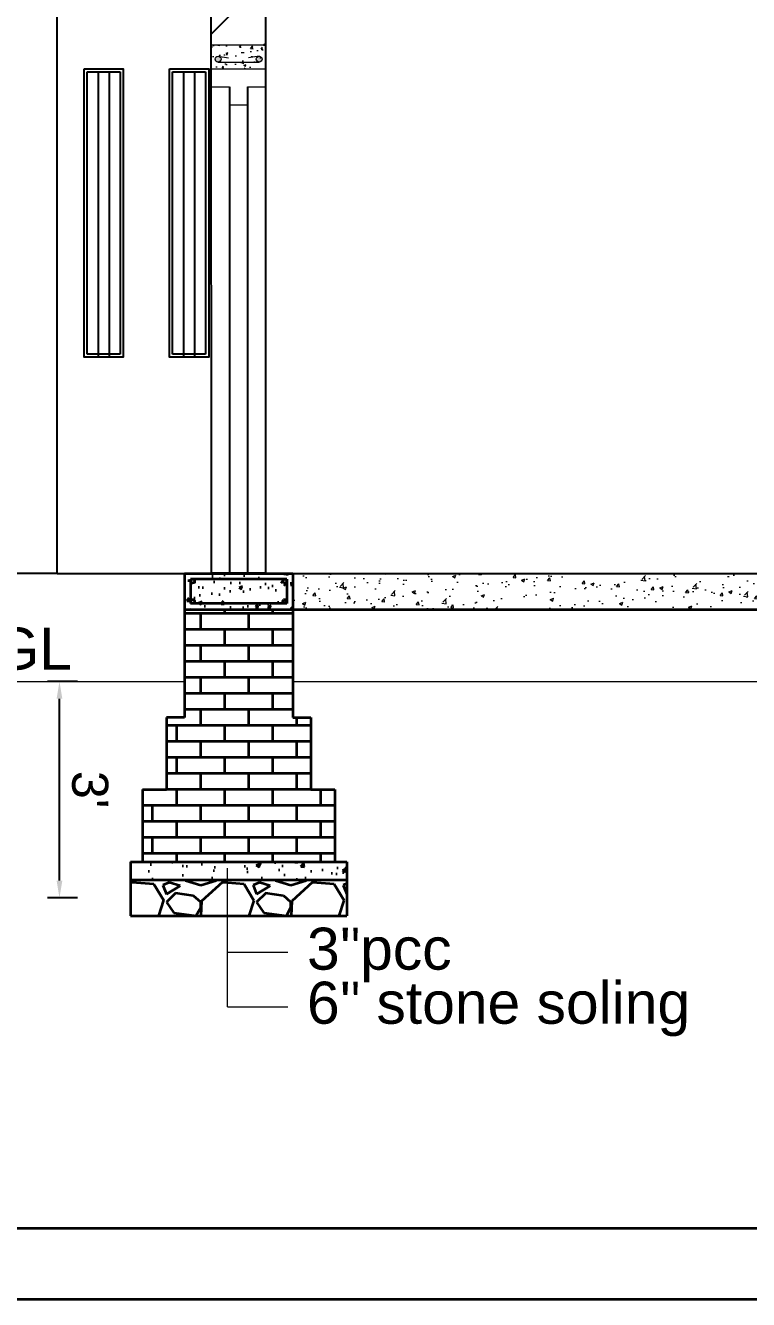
# Model space of a CAD drawing. Header units: inches. Extents: x 392906 to 410488, y -52747 to -40742.
# Drawn here: x 400576.3 to 400696.6, y -52746.6 to -52534.5 of the extents above; entities that cross this region are included whole.
import ezdxf

# ---------------------------------------------------------------- set-up
doc = ezdxf.new("R2010")
doc.units = ezdxf.units.IN
doc.header["$LTSCALE"] = 2
doc.header["$MEASUREMENT"] = 0
doc.header["$PDMODE"] = 34
doc.layers.get('0').update_dxf_attribs({"linetype": 'CONTINUOUS'})
doc.layers.get('DEFPOINTS').update_dxf_attribs({"color": 141, "linetype": 'CONTINUOUS'})
for name, color, linetype, lineweight in [('door', 20, 'CONTINUOUS', 35), ('steps', 253, 'CONTINUOUS', 20), ('WALL - A', 1, 'CONTINUOUS', 40)]:
    doc.layers.add(name, color=color, linetype=linetype, lineweight=lineweight)
doc.layers.add('Normal Wall', color=7, linetype='CONTINUOUS', lineweight=35, true_color=0xffaf89)
doc.styles.add('Lettring Text', font='arial.ttf')
doc.styles.get("Standard").update_dxf_attribs({"font": 'ARIALN.TTF'})
doc.dimstyles.new('Copy of Standard', dxfattribs={"dimtxt": 6, "dimasz": 2.875, "dimexe": 2, "dimexo": 4, "dimgap": 2, "dimtad": 1, "dimdec": 0, "dimrnd": 1, "dimzin": 0, "dimdsep": 46, "dimlunit": 4, "dimtxsty": 'Lettring Text', "dimcen": 0.1, "dimclrd": 7, "dimclre": 7, "dimclrt": 7, "dimazin": 0, "dimtfac": 0.645, "dimtdec": 0, "dimtmove": 1, "dimatfit": 0, "dimfxl": 3, "dimfxlon": 1, "dimtfillclr": 256, "dimtolj": 1, "dimtzin": 0, "dimlwd": -1, "dimlwe": -1, "dimarcsym": 2})
pattern_1 = [(228.0127875, (39566.1456, -21894.8835), (-120, -135), [2.01804, -199.7863207]), (184.96974073, (39564.7956, -21896.3835), (180, 15), [3.46302, -342.8388714]), (132.51044708, (39561.3456, -21896.6835), (150, -165), [2.44182, -241.74048894]), (267.273689, (39555.4956, -21900.4335), (15, 300), [3.15357, -312.2033706]), (292.83365418, (39555.3456, -21903.5835), (-75, 180), [3.092325, -306.1405969]), (357.273689, (39556.5456, -21906.4335), (-300, 15), [3.15357, -312.2033706]), (37.69424047, (39559.6956, -21906.5835), (-195, -150), [4.170435, -412.87272823]), (72.25532837, (39562.9956, -21904.0335), (105, 330), [3.93732, -389.79482245]), (121.42956562, (39564.1956, -21900.2835), (-120, 195), [3.16425, -313.26109665]), (175.2363583, (39562.5456, -21897.5835), (165, -15), [3.61248, -177.0114387]), (222.3974378, (39558.9456, -21897.28348), (-180, -165), [4.67172, -462.5006251]), (138.81407483, (39570.3456, -21900.5835), (-105, 90), [1.594515, -157.8576722]), (171.4692344, (39569.1456, -21899.5335), (195, -30), [3.033555, -300.32267124]), (225, (39566.146, -21899.083), (-2e-15, -15), [2.121315, -19.09188844]), (203.1985905, (39565.0956, -21897.2835), (75, 30), [1.14237, -113.0942266]), (291.8014095, (39564.0456, -21897.7335), (-15, 45), [1.615545, -79.1619271]), (30.9637565, (39564.6456, -21899.2335), (45, 30), [2.623935, -84.8403434]), (161.5650512, (39566.8956, -21897.8835), (30, -15), [1.897365, -45.5367999]), (16.38954033, (39555.3456, -21897.7335), (150, 45), [2.658, -263.1426772]), (70.34617594, (39557.8956, -21896.9835), (-60, -165), [2.229915, -220.7611162]), (293.1985905, (39566.8956, -21894.8835), (-30, 75), [2.284725, -111.9518716]), (343.61045967, (39567.7956, -21896.9835), (-150, 45), [2.658, -263.1426772]), (339.4439548, (39555.3456, -21907.0335), (-75, 30), [2.5632, -125.5968562]), (294.77514057, (39557.7456, -21907.9335), (-75, 165), [2.14767, -212.61964595]), (66.8014095, (39567.0456, -21909.8835), (30, 75), [2.284725, -111.9518716]), (17.35402464, (39567.9456, -21907.7835), (-195, -60), [2.514465, -248.9313542]), (69.4439548, (39559.6956, -21909.8835), (-30, -75), [1.2816, -126.8784562]), (101.3099325, (39566.1456, -21909.8835), (-15, 60), [0.76485, -75.7204427]), (165.9637565, (39565.9956, -21909.1335), (45, -15), [3.092325, -58.7542594]), (186.00900596, (39562.9956, -21908.3835), (150, 15), [2.86575, -283.7088476]), (303.6900675, (39564.6456, -21900.5835), (-15, 30), [2.16333, -51.91993913]), (353.15722659, (39565.8456, -21902.3835), (255, -30), [3.77691, -373.91343936]), (60.9453959, (39569.5956, -21902.8335), (-60, -105), [1.54434, -152.8901121]), (90, (39570.346, -21901.483), (-15, 15), [0.9, -14.1]), (120.25643716, (39562.6956, -21907.9335), (60, -105), [2.08386, -206.30279984]), (48.0127875, (39561.6456, -21906.1335), (120, 135), [4.03608, -197.7682807]), (0, (39564.346, -21903.133), (15, 15), [3.9, -11.1]), (325.30484647, (39568.2456, -21903.1335), (150, -105), [2.37171, -234.7991145]), (254.0546041, (39570.1956, -21904.4835), (-15, -60), [2.18403, -107.01761834]), (207.64597536, (39569.5956, -21906.5835), (-285, -150), [3.555975, -352.04211273]), (175.42607874, (39566.4456, -21908.2335), (-195, 15), [3.761985, -372.4361011])]
pattern_2 = [(50, (336283.5127, 63886.4713), (5.73808146, -0.50201708), [0.6, -6.6]), (355, (336283.513, 63886.471), (-1.11001067, 6.01753707), [0.48, -5.28]), (100.4514, (336283.991, 63886.4294), (4.62807505, 5.51551634), [0.50992152, -5.6091369]), (46.1842, (336283.513, 63888.071), (8.5379284, -1.3241521), [0.9, -9.9]), (96.6356, (336284.224, 63887.961), (7.47730164, 7.79294297), [0.7648823, -8.413704]), (351.1842, (336283.513, 63888.071), (7.47729556, 7.7929488), [0.72, -7.92]), (21, (336284.3127, 63887.6713), (4.77525642, -3.22095113), [0.6, -6.6]), (326, (336284.313, 63887.671), (1.94652266, 5.80120036), [0.48, -5.28]), (71.4514, (336284.7107, 63887.403), (6.72178103, 2.58024397), [0.50992152, -5.6091369]), (37.5, (336283.5127, 63886.4713), (0.097278843, 2.66315083), [0, -5.216, 0, -5.36, 0, -5.3]), (7.5, (336283.5127, 63886.4713), (2.1045563, 3.155293695), [0, -3.056, 0, -5.096, 0, -2.02]), (327.5, (336281.7287, 63886.4713), (4.27057949, -0.180438974), [0, -2, 0, -6.24, 0, -8.28]), (317.5, (336280.9287, 63886.4713), (4.66548935, 0.80083986), [0, -2.6, 0, -4.144, 0, -5.88])]

# ---------------------------------------------------------------- blocks, each defined once
blk = doc.blocks.new('*D1305')
at = {"color": 7, "transparency": 16777216}
for p, q in [((400584.94, -52643.76), (400579.94, -52643.76)), ((400581.94, -52676.88), (400581.94, -52646.63)), ((400584.94, -52679.75), (400579.94, -52679.75))]:
    blk.add_line(p, q, dxfattribs=at)
at = {"color": 7, "linetype": 'ByBlock', "transparency": 16777216}
for points in [[(400582.42, -52646.63), (400581.46, -52646.63), (400581.94, -52643.76)], [(400582.42, -52676.88), (400581.46, -52676.88), (400581.94, -52679.75)]]:
    blk.add_solid(points, dxfattribs=at)
at = {"layer": 'DEFPOINTS', "color": 0, "linetype": 'ByBlock', "transparency": 16777216}
for p in [(400581.94, -52643.76), (400593.76, -52643.76), (400593.76, -52679.75)]:
    blk.add_point(p, dxfattribs=at)
at = {"color": 7, "linetype": 'ByBlock', "lineweight": 5, "transparency": 16777216, "insert": (400587.01, -52661.75), "char_height": 6, "attachment_point": 5, "rotation": 270.0012, "style": 'Lettring Text'}
blk.add_mtext("\\A1;3'", dxfattribs=at)

msp = doc.modelspace()

# ---------------------------------------------------------------- hatches: boundary and pattern name
at = {"linetype": 'ByBlock', "lineweight": 5}
h = msp.add_hatch(dxfattribs=at)
h.set_pattern_fill('AR-CONC', scale=0.5, style=0)
h.set_pattern_definition([(50, (354368.317, 16266.0003), (3.58630091, -0.31376067), [0.375, -4.125]), (355, (354368.317, 16266.0003), (-0.69375667, 3.76096067), [0.3, -3.3]), (100.4514, (354368.616, 16265.974), (2.89254691, 3.44719771), [0.31870095, -3.50571056]), (46.1842, (354368.317, 16267.0003), (5.33620524, -0.82759507), [0.5625, -6.1875]), (96.6356, (354368.7617, 16266.9313), (4.67331353, 4.87058935), [0.47805144, -5.258565]), (351.1842, (354368.317, 16267), (4.67330973, 4.870593), [0.45, -4.95]), (21, (354368.817, 16266.7503), (2.98453526, -2.01309445), [0.375, -4.125]), (326, (354368.817, 16266.7503), (1.21657666, 3.62575023), [0.3, -3.3]), (71.4514, (354369.0657, 16266.5825), (4.20111314, 1.61265248), [0.31870095, -3.50571056]), (37.5, (354368.317, 16266.0003), (0.060799277, 1.66446927), [0, -3.26, 0, -3.35, 0, -3.3125]), (7.5, (354368.317, 16266.0003), (1.315347687, 1.97205856), [0, -1.91, 0, -3.185, 0, -1.2625]), (327.5, (354367.202, 16266.0003), (2.66911218, -0.112774359), [0, -1.25, 0, -3.9, 0, -5.175]), (317.5, (354366.702, 16266.0003), (2.91593085, 0.50052491), [0, -1.625, 0, -2.59, 0, -3.675])])
h.paths.add_polyline_path([(400616.24, -52537.75), (400607.24, -52537.75), (400607.24, -52541.75), (400616.24, -52541.75)])
edge = h.paths.add_edge_path(flags=16)
edge.add_arc((400615.16, -52540.39), 0.496, 180, 268.058, ccw=False)
edge.add_arc((400615.16, -52540.39), 0.496, 0, 180, ccw=False)
edge.add_arc((400615.16, -52540.39), 0.496, -91.942, 0, ccw=False)
edge.add_line((400615.14, -52540.89), (400608.34, -52540.89))
edge.add_arc((400608.33, -52540.39), 0.496, 180, 271.942, ccw=False)
edge.add_arc((400608.33, -52540.39), 0.496, 0, 180, ccw=False)
edge.add_arc((400608.33, -52540.39), 0.496, -88.058, 0, ccw=False)
edge.add_line((400608.34, -52540.89), (400615.14, -52540.89))
h = msp.add_hatch(color=7, dxfattribs=at)
h.paths.add_polyline_path([(400615.66, -52540.12, 0.414214), (400615.16, -52539.62), (400614.99, -52539.65, 0.315664), (400614.66, -52540.12, 1)])
h.paths.add_polyline_path([(400608.49, -52539.65), (400608.33, -52539.62, 0.414214), (400607.83, -52540.12, 0.404321), (400608.31, -52540.62), (400608.34, -52540.62, 0.404321), (400608.82, -52540.12, 0.315664)])
at = {"layer": 'door', "ltscale": 0.5}
h = msp.add_hatch(dxfattribs=at)
h.set_pattern_fill('AR-CONC', color=256, scale=0.8, style=0)
h.set_pattern_definition(pattern_2)
h.paths.add_polyline_path([(400620.76, -52625.75), (400602.76, -52625.75), (400602.76, -52631.75), (400620.76, -52631.75), (400620.76, -52626.7)])
h.paths.add_polyline_path([(400619.76, -52626.7), (400619.76, -52630.75), (400603.76, -52630.75), (400603.76, -52626.7), (400604.06, -52626.7, -0.049683), (400604.13, -52626.7)], flags=16)
h.paths.add_polyline_path([(400619.75, -52627.04, -1), (400619.08, -52627.04, -1)], flags=0)
h.paths.add_polyline_path([(400619.76, -52630.42, -1), (400619.09, -52630.42, -1)], flags=16)
h.paths.add_polyline_path([(400604.43, -52630.42, -1), (400603.76, -52630.42, -1)], flags=16)
h = msp.add_hatch(dxfattribs=at)
h.set_pattern_fill('AR-CONC', color=256, scale=0.8, style=0)
h.set_pattern_definition(pattern_2)
h.paths.add_polyline_path([(400619.76, -52626.7), (400603.76, -52626.7), (400603.76, -52630.75), (400619.76, -52630.75)])
h = msp.add_hatch(color=256, dxfattribs=at)
h.paths.add_polyline_path([(400604.43, -52627.03, 0.385424), (400604.13, -52626.7), (400604.06, -52626.7, 0.385424), (400603.76, -52627.03, 1)])
h.paths.add_polyline_path([(400603.76, -52630.42, 1), (400604.43, -52630.42, 1)])
h.paths.add_polyline_path([(400619.08, -52627.04, 1), (400619.75, -52627.04, 1)])
h.paths.add_polyline_path([(400619.09, -52630.42, 1), (400619.76, -52630.42, 1)])
at = {"layer": 'door', "ltscale": 0.5, "transparency": 33554648}
h = msp.add_hatch(dxfattribs=at)
h.set_pattern_fill('AR-BRSTD', color=256)
h.set_pattern_definition([(0, (245209.4387, -25738.323), (0, 2.667), []), (90, (245209.4387, -25738.323), (-4, 2.667), [2.667, -2.667])])
h.paths.add_polyline_path([(400620.76, -52631.75), (400602.76, -52631.75), (400602.76, -52649.75), (400620.76, -52649.75)])
h.paths.add_polyline_path([(400623.76, -52649.75), (400599.76, -52649.75), (400599.76, -52661.75), (400620.76, -52661.75), (400623.76, -52661.75)])
h.paths.add_polyline_path([(400627.76, -52661.75), (400620.76, -52661.75), (400599.76, -52661.75), (400595.76, -52661.75), (400595.76, -52673.75), (400627.76, -52673.75)])
at = {"layer": 'door', "ltscale": 0.5}
h = msp.add_hatch(dxfattribs=at)
h.set_pattern_fill('AR-CONC', color=256, style=0)
h.set_pattern_definition([(50, (395844.02, 15769.13), (7.17260183, -0.62752135), [0.75, -8.25]), (355, (395844.02, 15769.13), (-1.3875133, 7.5219213), [0.6, -6.6]), (100.4514, (395844.618, 15769.0776), (5.7850938, 6.8943954), [0.6374019, -7.0114211]), (46.1842, (395844.02, 15771.13), (10.6724105, -1.6551901), [1.125, -12.375]), (96.6356, (395844.91, 15770.992), (9.346627, 9.7411787), [0.9561029, -10.51713]), (351.1842, (395844.02, 15771.13), (9.3466195, 9.741186), [0.9, -9.9]), (21, (395845.02, 15770.63), (5.9690705, -4.0261889), [0.75, -8.25]), (326, (395845.02, 15770.63), (2.4331533, 7.25150045), [0.6, -6.6]), (71.4514, (395845.5176, 15770.2944), (8.4022263, 3.225305), [0.6374019, -7.0114211]), (37.5, (395844.0202, 15769.13), (0.12159855, 3.32893854), [0, -6.52, 0, -6.7, 0, -6.625]), (7.5, (395844.02, 15769.13), (2.63069537, 3.94411712), [0, -3.82, 0, -6.37, 0, -2.525]), (327.5, (395841.7902, 15769.13), (5.33822436, -0.22554872), [0, -2.5, 0, -7.8, 0, -10.35]), (317.5, (395840.79, 15769.13), (5.8318617, 1.00104982), [0, -3.25, 0, -5.18, 0, -7.35])])
h.paths.add_polyline_path([(400629.76, -52673.75), (400593.76, -52673.75), (400593.76, -52676.75), (400629.76, -52676.75)])
at = {"layer": 'door', "ltscale": 0.5, "transparency": 33554648}
h = msp.add_hatch(dxfattribs=at)
h.set_pattern_fill('GRAVEL', color=256, scale=15)
h.set_pattern_definition(pattern_1)
h.paths.add_polyline_path([(400609.91, -52676.75), (400593.76, -52676.75), (400593.76, -52682.75), (400609.91, -52682.75)])
h = msp.add_hatch(dxfattribs=at)
h.set_pattern_fill('GRAVEL', color=256, scale=15)
h.set_pattern_definition(pattern_1)
h.paths.add_polyline_path([(400629.76, -52682.75), (400629.76, -52676.75), (400609.91, -52676.75), (400609.91, -52682.75)])
at = {"layer": 'steps', "ltscale": 0.3}
h = msp.add_hatch(dxfattribs=at)
h.set_pattern_fill('AR-CONC', scale=0.8, style=0)
h.set_pattern_definition([(50, (-3885.6406, -5712.3453), (5.73808146, -0.50201708), [0.6, -6.6]), (355, (-3885.6406, -5712.3453), (-1.11001067, 6.01753707), [0.48, -5.28]), (100.4514445, (-3885.1625, -5712.387), (4.628070774, 5.51551993), [0.50992154, -5.6091369]), (46.1842, (-3885.6406, -5710.745), (8.53793065, -1.32415425), [0.9, -9.9]), (96.6356355, (-3884.929, -5710.856), (7.47729557, 7.7929488), [0.76488274, -8.41371008]), (351.184164, (-3885.641, -5710.745), (7.47729556, 7.7929488), [0.72, -7.92]), (21, (-3884.8406, -5711.1453), (4.775256417, -3.220951125), [0.6, -6.6]), (326, (-3884.8406, -5711.1453), (1.946522655, 5.80120036), [0.48, -5.28]), (71.4514447, (-3884.4427, -5711.4137), (6.721779014, 2.58024922), [0.50992152, -5.6091369]), (37.5, (-3885.6406, -5712.3453), (0.097278843, 2.663150831), [0, -5.216, 0, -5.36, 0, -5.3]), (7.5, (-3885.6406, -5712.3453), (2.1045563, 3.155293695), [0, -3.056, 0, -5.096, 0, -2.02]), (327.5, (-3887.4246, -5712.3453), (4.270579489, -0.180438974), [0, -2, 0, -6.24, 0, -8.28]), (317.5, (-3888.2246, -5712.3453), (4.665489355, 0.80083986), [0, -2.6, 0, -4.144, 0, -5.88])])
h.paths.add_polyline_path([(400620.76, -52625.75), (400620.76, -52631.75), (400737.41, -52631.75), (400737.41, -52625.75)])
at = {"layer": 'WALL - A', "lineweight": 25}
h = msp.add_hatch(dxfattribs=at)
h.set_pattern_fill('ANSI32', color=256, scale=30, style=0)
h.set_pattern_definition([(45, (-2773.789, -1254.352), (-7.9549513, 7.9549513), []), (45, (-2768.485, -1254.352), (-7.9549513, 7.9549513), [])])
h.paths.add_polyline_path([(400616.27, -52497.35), (400607.16, -52496.93), (400607.17, -52513.75), (400616.27, -52513.75)])
h.paths.add_polyline_path([(400616.27, -52517.75), (400607.17, -52517.75), (400607.19, -52537.75), (400616.27, -52537.75)])
h.paths.add_polyline_path([(400750.91, -52517.75), (400741.91, -52517.75), (400741.91, -52537.75), (400750.91, -52537.75)])
h.paths.add_polyline_path([(400750.91, -52503.54), (400741.91, -52503.13), (400741.91, -52513.75), (400750.91, -52513.75)])
h.paths.add_polyline_path([(400807.91, -52506.16), (400798.91, -52505.75), (400798.91, -52513.75), (400807.91, -52513.75)])
h.paths.add_polyline_path([(400807.91, -52517.75), (400798.91, -52517.75), (400798.91, -52537.75), (400807.91, -52537.75)])
h.paths.add_polyline_path([(400807.91, -52592.75), (400798.91, -52592.75), (400798.91, -52625.75), (400807.91, -52625.75)])
h.paths.add_polyline_path([(400807.91, -52541.75), (400798.91, -52541.75), (400798.91, -52589.75), (400807.91, -52589.75)])
h.paths.add_polyline_path([(400750.91, -52541.75), (400741.91, -52541.75), (400741.91, -52589.75), (400750.91, -52589.75)])
h.paths.add_polyline_path([(400750.91, -52592.75), (400741.91, -52592.75), (400741.91, -52625.75), (400750.91, -52625.75)])
h.paths.add_polyline_path([(400972.91, -52592.75), (400963.91, -52592.75), (400963.91, -52625.75), (400972.91, -52625.75)])
h.paths.add_polyline_path([(400972.91, -52541.75), (400963.91, -52541.75), (400963.91, -52589.75), (400972.91, -52589.75)])
h.paths.add_polyline_path([(400972.91, -52517.75), (400963.91, -52517.75), (400963.91, -52537.75), (400972.91, -52537.75)])
h.paths.add_polyline_path([(400963.91, -52513.34), (400963.91, -52513.75), (400972.91, -52513.75)])

# ---------------------------------------------------------------- linework, layer by layer
at = {"ltscale": 0.5}
for p, q in [((400581.53, -52625.75), (400581.53, -52495.75)), ((400607.24, -52625.75), (400607.17, -52517.75)), ((400616.27, -52625.75), (400616.27, -52517.75)), ((400586.52, -52542.25), (400592.04, -52542.25)), ((400586.52, -52589.25), (400586.52, -52542.25)), ((400588.36, -52542.25), (400588.36, -52589.75)), ((400590.2, -52542.25), (400590.2, -52589.75)), ((400592.04, -52542.25), (400592.04, -52589.25)), ((400600.74, -52542.25), (400606.26, -52542.25)), ((400600.74, -52589.25), (400600.74, -52542.25)), ((400602.58, -52542.25), (400602.58, -52589.75)), ((400604.42, -52542.25), (400604.42, -52589.75)), ((400606.26, -52542.25), (400606.26, -52589.25)), ((400610.24, -52544.75), (400610.24, -52625.75)), ((400613.24, -52544.75), (400613.24, -52625.75)), ((400592.04, -52589.25), (400586.52, -52589.25)), ((400606.26, -52589.25), (400600.74, -52589.25)), ((400581.53, -52625.75), (400557.53, -52625.75)), ((400581.53, -52625.75), (400972.91, -52625.75)), ((400607.24, -52625.75), (400616.28, -52625.75)), ((400607.24, -52625.75), (400616.28, -52625.75)), ((400607.26, -52625.75), (400616.26, -52625.75)), ((400607.26, -52625.75), (400616.26, -52625.75))]:
    msp.add_line(p, q, dxfattribs=at)
at = {"color": 7, "linetype": 'ByBlock', "lineweight": 5}
for p, q in [((400607.24, -52537.75), (400616.24, -52537.75)), ((400608.31, -52540.62), (400615.16, -52540.62)), ((400608.33, -52539.62), (400610.07, -52539.93)), ((400615.16, -52539.62), (400613.41, -52539.93)), ((400607.24, -52541.75), (400616.24, -52541.75)), ((400607.24, -52541.75), (400616.24, -52541.75)), ((400607.24, -52544.75), (400610.24, -52544.75)), ((400613.24, -52544.75), (400616.28, -52544.75)), ((400610.24, -52547.75), (400613.24, -52547.75)), ((400609.91, -52697.91), (400609.91, -52674.85)), ((400609.91, -52688.82), (400619.91, -52688.82)), ((400609.91, -52697.91), (400619.91, -52697.91))]:
    msp.add_line(p, q, dxfattribs=at)
at = {"color": 7, "linetype": 'ByBlock', "lineweight": 5, "ltscale": 10}
for p, q in [((400561.13, -52643.76), (400602.76, -52643.76)), ((400620.76, -52643.76), (400735, -52643.75))]:
    msp.add_line(p, q, dxfattribs=at)
at = {"ltscale": 0.5}
for points in [[(400586.02, -52541.75), (400592.54, -52541.75), (400592.54, -52589.75), (400586.02, -52589.75)], [(400600.24, -52541.75), (400606.76, -52541.75), (400606.76, -52589.75), (400600.24, -52589.75)]]:
    msp.add_lwpolyline(points, close=True, dxfattribs=at)
at = {"color": 7, "linetype": 'ByBlock', "lineweight": 5}
for centre in [(400608.33, -52540.12), (400615.16, -52540.12)]:
    msp.add_circle(centre, 0.496, dxfattribs=at)
at = {"layer": 'door', "ltscale": 0.5}
for p, q in [((400602.76, -52625.75), (400620.76, -52625.75)), ((400602.76, -52625.75), (400602.76, -52649.75)), ((400619.76, -52626.7), (400603.76, -52626.7)), ((400603.76, -52626.7), (400603.76, -52630.75)), ((400607.26, -52625.75), (400616.26, -52625.75)), ((400607.26, -52625.75), (400616.26, -52625.75)), ((400616.26, -52625.75), (400607.26, -52625.75)), ((400607.26, -52625.75), (400616.26, -52625.75)), ((400607.26, -52625.75), (400616.26, -52625.75)), ((400607.26, -52625.75), (400616.26, -52625.75)), ((400616.26, -52625.75), (400607.26, -52625.75)), ((400607.26, -52625.75), (400616.26, -52625.75)), ((400619.25, -52626.7), (400618.76, -52627.35)), ((400619.76, -52627.15), (400619.25, -52627.81)), ((400619.76, -52626.7), (400619.76, -52630.75)), ((400620.76, -52625.75), (400620.76, -52649.75)), ((400602.76, -52631.75), (400620.76, -52631.75)), ((400619.76, -52630.75), (400603.76, -52630.75)), ((400620.76, -52631.75), (400737.41, -52631.75)), ((400599.76, -52649.75), (400599.76, -52661.75)), ((400602.76, -52649.75), (400599.76, -52649.75)), ((400620.76, -52649.75), (400623.76, -52649.75)), ((400623.76, -52649.75), (400623.76, -52661.75)), ((400595.76, -52661.75), (400599.76, -52661.75)), ((400595.76, -52661.75), (400595.76, -52673.75)), ((400623.76, -52661.75), (400627.76, -52661.75)), ((400627.76, -52661.75), (400627.76, -52673.75)), ((400593.76, -52673.75), (400629.76, -52673.75)), ((400593.76, -52673.75), (400593.76, -52682.75)), ((400629.76, -52673.75), (400629.76, -52682.75)), ((400593.76, -52676.75), (400629.76, -52676.75)), ((400593.76, -52682.75), (400629.76, -52682.75))]:
    msp.add_line(p, q, dxfattribs=at)
for centre in [(400604.09, -52627.03), (400619.42, -52627.04), (400604.09, -52630.42), (400619.42, -52630.42)]:
    msp.add_circle(centre, 0.335, dxfattribs=at)
at = {"layer": 'Normal Wall'}
for points in [[(400338.51, -51996.12), (401396.51, -51996.12), (401396.51, -52746.65), (400338.51, -52746.65)], [(400338.51, -51996.12), (401396.51, -51996.12), (401396.51, -52746.65), (400338.51, -52746.65)], [(401384.6, -52008.03), (400362.32, -52008.03), (400362.32, -52734.74), (401384.6, -52734.74)], [(401384.6, -52008.03), (400362.32, -52008.03), (400362.32, -52734.74), (401384.6, -52734.74)]]:
    msp.add_lwpolyline(points, close=True, dxfattribs=at)

# ---------------------------------------------------------------- texts
at = {"color": 7, "linetype": 'ByBlock', "lineweight": 5, "char_height": 7, "width": 174.1012, "attachment_point": 1}
for s, insert in [('{\\fArial CE|b0|i0|c0|p34;GL}', (400570.98, -52634.77)), ("{\\fArial CE|b0|i0|c238|p34;3'}'{\\fArial CE|b0|i0|c238|p34;pcc}", (400623.12, -52684.73)), ("{\\fArial CE|b0|i0|c0|p34;6\\fArial CE|b0|i0|c238|p34;'}'{\\fArial CE|b0|i0|c238|p34; \\fArial CE|b0|i0|c0|p34;stone\\fArial CE|b0|i0|c238|p34; soling}", (400623.12, -52693.73))]:
    msp.add_mtext(s, dxfattribs=dict(at, insert=insert))

# ---------------------------------------------------------------- dimensions: what is measured, and where the dimension line sits
at = {"color": 7, "linetype": 'ByBlock', "lineweight": 5}
dim = msp.add_aligned_dim(p1=(400593.76, -52679.75), p2=(400593.76, -52643.76), distance=11.82, dimstyle='Copy of Standard', dxfattribs=at)
dim.commit()
dim.dimension.update_dxf_attribs({"geometry": '*D1305', "text_midpoint": (400587.01, -52661.75)})

doc.saveas('drawing.dxf')
